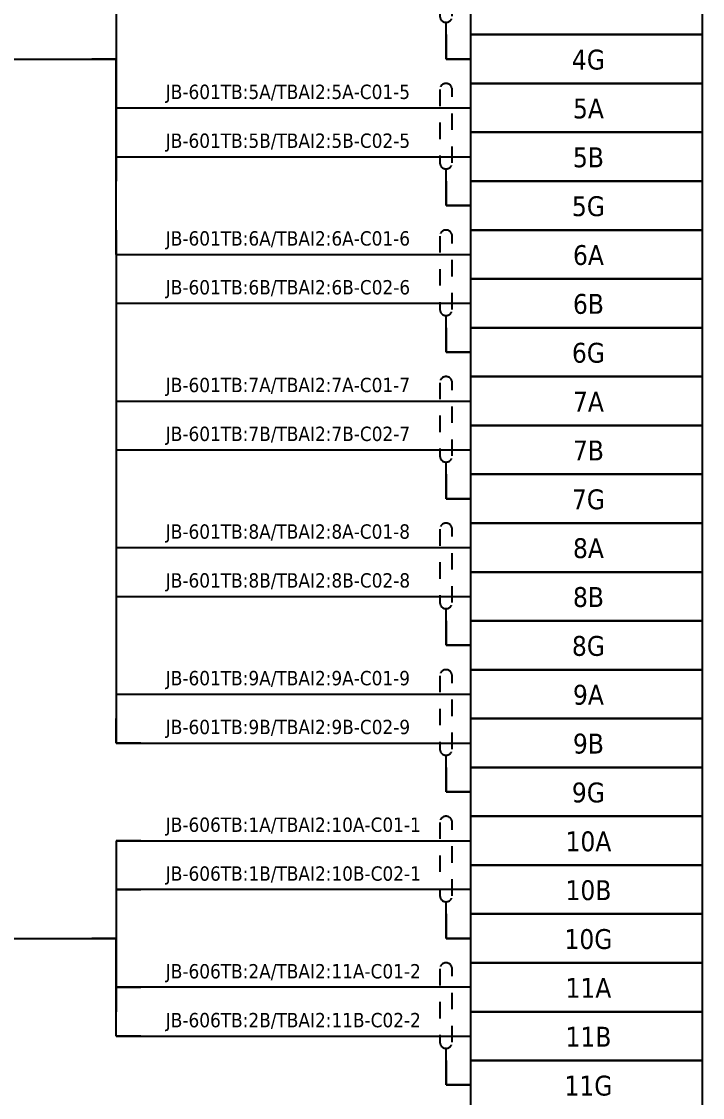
# Model space of a CAD drawing. Header units: millimetres. Extents: x 0 to 1792788, y -13 to 262234.
# Drawn here: x 151.2 to 207, y 116 to 204.1 of the extents above; entities that cross this region are included whole.
import ezdxf
from ezdxf.enums import TextEntityAlignment as Align

# ---------------------------------------------------------------- set-up
doc = ezdxf.new("R2010")
doc.units = ezdxf.units.MM
doc.linetypes.add('EPL_DASH', pattern=[1, 0.5, -0.5])
for name, color, linetype, lineweight in [('EPLAN300', 5, 'Continuous', 25), ('EPLAN311', 7, 'Continuous', 25), ('EPLAN314', 5, 'EPL_DASH', 25), ('EPLAN317', 7, 'Continuous', 25), ('EPLAN405', 7, 'Continuous', 25), ('EPLAN421', 5, 'Continuous', 35), ('EPLAN433', 251, 'Continuous', 35), ('EPLAN501', 7, 'Continuous', 35), ('EPLAN546', 1, 'Continuous', 25)]:
    doc.layers.add(name, color=color, linetype=linetype, lineweight=lineweight)
doc.styles.add('Tahoma', font='')
doc.styles.get('Tahoma').set_extended_font_data('Tahoma')

# ---------------------------------------------------------------- blocks, each defined once
blk = doc.blocks.new('EPLSYM_LibrarySPECIAL_en_US_Symbol427_Variant5_Placement1_32')
at = {"layer": 'EPLAN421', "color": 5, "style": 'Tahoma'}
for tag, p in [('17_20029[1]', (-0.9525, 3.335)), ('17_20029[2]', (20.0025, 3.335))]:
    blk.add_attdef(tag, text='', height=1.1739, dxfattribs=at).set_placement(p, align=Align.BOTTOM_RIGHT)
at = {"layer": 'EPLAN433', "color": 251, "style": 'Tahoma'}
blk.add_attdef('17_20406_1', text='', height=1.6254, dxfattribs=at).set_placement((0.9525, 1.5875), align=Align.BOTTOM_RIGHT)
blk.add_attdef('17_20406', text='', height=1.6254, dxfattribs=at).set_placement((0.9525, 1.5875), align=Align.BOTTOM_LEFT)
blk = doc.blocks.new('EPLSYM_LibrarySPECIAL_en_US_Symbol427_Variant5_Placement1_33')
at = {"layer": 'EPLAN421', "color": 5, "style": 'Tahoma'}
for tag, p in [('17_20029[1]', (-0.9525, 3.335)), ('17_20029[2]', (20.0025, 3.335))]:
    blk.add_attdef(tag, text='', height=1.1739, dxfattribs=at).set_placement(p, align=Align.BOTTOM_RIGHT)
at = {"layer": 'EPLAN433', "color": 251, "style": 'Tahoma'}
blk.add_attdef('17_20406_1', text='', height=1.6254, dxfattribs=at).set_placement((0.9525, 1.5875), align=Align.BOTTOM_RIGHT)
blk.add_attdef('17_20406', text='', height=1.6254, dxfattribs=at).set_placement((0.9525, 1.5875), align=Align.BOTTOM_LEFT)
blk = doc.blocks.new('EPLSYM_LibrarySPECIAL_en_US_Symbol427_Variant5_Placement1_34')
at = {"layer": 'EPLAN421', "color": 5, "style": 'Tahoma'}
for tag, p in [('17_20029[1]', (-0.9525, 3.335)), ('17_20029[2]', (20.0025, 3.335))]:
    blk.add_attdef(tag, text='', height=1.1739, dxfattribs=at).set_placement(p, align=Align.BOTTOM_RIGHT)
at = {"layer": 'EPLAN433', "color": 251, "style": 'Tahoma'}
blk.add_attdef('17_20406_1', text='', height=1.6254, dxfattribs=at).set_placement((0.9525, 1.5875), align=Align.BOTTOM_RIGHT)
blk.add_attdef('17_20406', text='', height=1.6254, dxfattribs=at).set_placement((0.9525, 1.5875), align=Align.BOTTOM_LEFT)
blk = doc.blocks.new('EPLSYM_LibrarySPECIAL_en_US_Symbol427_Variant5_Placement1_35')
at = {"layer": 'EPLAN421', "color": 5, "style": 'Tahoma'}
for tag, p in [('17_20029[1]', (-0.9525, 3.335)), ('17_20029[2]', (20.0025, 3.335))]:
    blk.add_attdef(tag, text='', height=1.1739, dxfattribs=at).set_placement(p, align=Align.BOTTOM_RIGHT)
at = {"layer": 'EPLAN433', "color": 251, "style": 'Tahoma'}
blk.add_attdef('17_20406_1', text='', height=1.6254, dxfattribs=at).set_placement((0.9525, 1.5875), align=Align.BOTTOM_RIGHT)
blk.add_attdef('17_20406', text='', height=1.6254, dxfattribs=at).set_placement((0.9525, 1.5875), align=Align.BOTTOM_LEFT)
blk = doc.blocks.new('EPLSYM_LibrarySPECIAL_en_US_Symbol427_Variant5_Placement1_36')
at = {"layer": 'EPLAN421', "color": 5, "style": 'Tahoma'}
for tag, p in [('17_20029[1]', (-0.9525, 3.335)), ('17_20029[2]', (20.0025, 3.335))]:
    blk.add_attdef(tag, text='', height=1.1739, dxfattribs=at).set_placement(p, align=Align.BOTTOM_RIGHT)
at = {"layer": 'EPLAN433', "color": 251, "style": 'Tahoma'}
blk.add_attdef('17_20406_1', text='', height=1.6254, dxfattribs=at).set_placement((0.9525, 1.5875), align=Align.BOTTOM_RIGHT)
blk.add_attdef('17_20406', text='', height=1.6254, dxfattribs=at).set_placement((0.9525, 1.5875), align=Align.BOTTOM_LEFT)
blk = doc.blocks.new('EPLSYM_LibrarySPECIAL_en_US_Symbol427_Variant5_Placement1_37')
at = {"layer": 'EPLAN421', "color": 5, "style": 'Tahoma'}
for tag, p in [('17_20029[1]', (-0.9525, 3.335)), ('17_20029[2]', (20.0025, 3.335))]:
    blk.add_attdef(tag, text='', height=1.1739, dxfattribs=at).set_placement(p, align=Align.BOTTOM_RIGHT)
at = {"layer": 'EPLAN433', "color": 251, "style": 'Tahoma'}
blk.add_attdef('17_20406_1', text='', height=1.6254, dxfattribs=at).set_placement((0.9525, 1.5875), align=Align.BOTTOM_RIGHT)
blk.add_attdef('17_20406', text='', height=1.6254, dxfattribs=at).set_placement((0.9525, 1.5875), align=Align.BOTTOM_LEFT)
blk = doc.blocks.new('EPLSYM_LibrarySPECIAL_en_US_Symbol427_Variant5_Placement1_38')
at = {"layer": 'EPLAN421', "color": 5, "style": 'Tahoma'}
for tag, p in [('17_20029[1]', (-0.9525, 3.335)), ('17_20029[2]', (20.0025, 3.335))]:
    blk.add_attdef(tag, text='', height=1.1739, dxfattribs=at).set_placement(p, align=Align.BOTTOM_RIGHT)
at = {"layer": 'EPLAN433', "color": 251, "style": 'Tahoma'}
blk.add_attdef('17_20406_1', text='', height=1.6254, dxfattribs=at).set_placement((0.9525, 1.5875), align=Align.BOTTOM_RIGHT)
blk.add_attdef('17_20406', text='', height=1.6254, dxfattribs=at).set_placement((0.9525, 1.5875), align=Align.BOTTOM_LEFT)
blk = doc.blocks.new('EPLSYM_LibrarySPECIAL_en_US_Symbol427_Variant5_Placement1_39')
at = {"layer": 'EPLAN421', "color": 5, "style": 'Tahoma'}
for tag, p in [('17_20029[1]', (-0.9525, 3.335)), ('17_20029[2]', (20.0025, 3.335))]:
    blk.add_attdef(tag, text='', height=1.1739, dxfattribs=at).set_placement(p, align=Align.BOTTOM_RIGHT)
at = {"layer": 'EPLAN433', "color": 251, "style": 'Tahoma'}
blk.add_attdef('17_20406_1', text='', height=1.6254, dxfattribs=at).set_placement((0.9525, 1.5875), align=Align.BOTTOM_RIGHT)
blk.add_attdef('17_20406', text='', height=1.6254, dxfattribs=at).set_placement((0.9525, 1.5875), align=Align.BOTTOM_LEFT)
blk = doc.blocks.new('EPLSYM_LibrarySPECIAL_en_US_Symbol427_Variant5_Placement1_40')
at = {"layer": 'EPLAN421', "color": 5, "style": 'Tahoma'}
for tag, p in [('17_20029[1]', (-0.9525, 3.335)), ('17_20029[2]', (20.0025, 3.335))]:
    blk.add_attdef(tag, text='', height=1.1739, dxfattribs=at).set_placement(p, align=Align.BOTTOM_RIGHT)
at = {"layer": 'EPLAN433', "color": 251, "style": 'Tahoma'}
blk.add_attdef('17_20406_1', text='', height=1.6254, dxfattribs=at).set_placement((0.9525, 1.5875), align=Align.BOTTOM_RIGHT)
blk.add_attdef('17_20406', text='', height=1.6254, dxfattribs=at).set_placement((0.9525, 1.5875), align=Align.BOTTOM_LEFT)
blk = doc.blocks.new('EPLSYM_LibrarySPECIAL_en_US_Symbol427_Variant5_Placement1_41')
at = {"layer": 'EPLAN421', "color": 5, "style": 'Tahoma'}
for tag, p in [('17_20029[1]', (-0.9525, 3.335)), ('17_20029[2]', (20.0025, 3.335))]:
    blk.add_attdef(tag, text='', height=1.1739, dxfattribs=at).set_placement(p, align=Align.BOTTOM_RIGHT)
at = {"layer": 'EPLAN433', "color": 251, "style": 'Tahoma'}
blk.add_attdef('17_20406_1', text='', height=1.6254, dxfattribs=at).set_placement((0.9525, 1.5875), align=Align.BOTTOM_RIGHT)
blk.add_attdef('17_20406', text='', height=1.6254, dxfattribs=at).set_placement((0.9525, 1.5875), align=Align.BOTTOM_LEFT)
blk = doc.blocks.new('EPLSYM_LibrarySPECIAL_en_US_Symbol427_Variant5_Placement1_42')
at = {"layer": 'EPLAN421', "color": 5, "style": 'Tahoma'}
for tag, p in [('17_20029[1]', (-0.9525, 3.335)), ('17_20029[2]', (20.0025, 3.335))]:
    blk.add_attdef(tag, text='', height=1.1739, dxfattribs=at).set_placement(p, align=Align.BOTTOM_RIGHT)
at = {"layer": 'EPLAN433', "color": 251, "style": 'Tahoma'}
blk.add_attdef('17_20406_1', text='', height=1.6254, dxfattribs=at).set_placement((0.9525, 1.5875), align=Align.BOTTOM_RIGHT)
blk.add_attdef('17_20406', text='', height=1.6254, dxfattribs=at).set_placement((0.9525, 1.5875), align=Align.BOTTOM_LEFT)
blk = doc.blocks.new('EPLSYM_LibrarySPECIAL_en_US_Symbol427_Variant5_Placement1_43')
at = {"layer": 'EPLAN421', "color": 5, "style": 'Tahoma'}
for tag, p in [('17_20029[1]', (-0.9525, 3.335)), ('17_20029[2]', (20.0025, 3.335))]:
    blk.add_attdef(tag, text='', height=1.1739, dxfattribs=at).set_placement(p, align=Align.BOTTOM_RIGHT)
at = {"layer": 'EPLAN433', "color": 251, "style": 'Tahoma'}
blk.add_attdef('17_20406_1', text='', height=1.6254, dxfattribs=at).set_placement((0.9525, 1.5875), align=Align.BOTTOM_RIGHT)
blk.add_attdef('17_20406', text='', height=1.6254, dxfattribs=at).set_placement((0.9525, 1.5875), align=Align.BOTTOM_LEFT)
blk = doc.blocks.new('EPLSYM_LibrarySPECIAL_en_US_Symbol427_Variant5_Placement1_44')
at = {"layer": 'EPLAN421', "color": 5, "style": 'Tahoma'}
for tag, p in [('17_20029[1]', (-0.9525, 3.335)), ('17_20029[2]', (20.0025, 3.335))]:
    blk.add_attdef(tag, text='', height=1.1739, dxfattribs=at).set_placement(p, align=Align.BOTTOM_RIGHT)
at = {"layer": 'EPLAN433', "color": 251, "style": 'Tahoma'}
blk.add_attdef('17_20406_1', text='', height=1.6254, dxfattribs=at).set_placement((0.9525, 1.5875), align=Align.BOTTOM_RIGHT)
blk.add_attdef('17_20406', text='', height=1.6254, dxfattribs=at).set_placement((0.9525, 1.5875), align=Align.BOTTOM_LEFT)
blk = doc.blocks.new('EPLSYM_LibrarySPECIAL_en_US_Symbol427_Variant5_Placement1_45')
at = {"layer": 'EPLAN421', "color": 5, "style": 'Tahoma'}
for tag, p in [('17_20029[1]', (-0.9525, 3.335)), ('17_20029[2]', (20.0025, 3.335))]:
    blk.add_attdef(tag, text='', height=1.1739, dxfattribs=at).set_placement(p, align=Align.BOTTOM_RIGHT)
at = {"layer": 'EPLAN433', "color": 251, "style": 'Tahoma'}
blk.add_attdef('17_20406_1', text='', height=1.6254, dxfattribs=at).set_placement((0.9525, 1.5875), align=Align.BOTTOM_RIGHT)
blk.add_attdef('17_20406', text='', height=1.6254, dxfattribs=at).set_placement((0.9525, 1.5875), align=Align.BOTTOM_LEFT)
blk = doc.blocks.new('EPLSYM_LibrarySPECIAL_en_US_Symbol427_Variant5_Placement1_58')
at = {"layer": 'EPLAN421', "color": 5, "style": 'Tahoma'}
for tag, p in [('17_20029[1]', (-0.9525, 3.335)), ('17_20029[2]', (20.0025, 3.335))]:
    blk.add_attdef(tag, text='', height=1.1739, dxfattribs=at).set_placement(p, align=Align.BOTTOM_RIGHT)
at = {"layer": 'EPLAN433', "color": 251, "style": 'Tahoma'}
blk.add_attdef('17_20406_1', text='', height=1.6254, dxfattribs=at).set_placement((0.9525, 1.5875), align=Align.BOTTOM_RIGHT)
blk.add_attdef('17_20406', text='', height=1.6254, dxfattribs=at).set_placement((0.9525, 1.5875), align=Align.BOTTOM_LEFT)
blk = doc.blocks.new('EPLSYM_LibrarySPECIAL_en_US_Symbol427_Variant5_Placement1_59')
at = {"layer": 'EPLAN421', "color": 5, "style": 'Tahoma'}
for tag, p in [('17_20029[1]', (-0.9525, 3.335)), ('17_20029[2]', (20.0025, 3.335))]:
    blk.add_attdef(tag, text='', height=1.1739, dxfattribs=at).set_placement(p, align=Align.BOTTOM_RIGHT)
at = {"layer": 'EPLAN433', "color": 251, "style": 'Tahoma'}
blk.add_attdef('17_20406_1', text='', height=1.6254, dxfattribs=at).set_placement((0.9525, 1.5875), align=Align.BOTTOM_RIGHT)
blk.add_attdef('17_20406', text='', height=1.6254, dxfattribs=at).set_placement((0.9525, 1.5875), align=Align.BOTTOM_LEFT)
blk = doc.blocks.new('EPLSYM_LibrarySPECIAL_en_US_Symbol427_Variant5_Placement1_60')
at = {"layer": 'EPLAN421', "color": 5, "style": 'Tahoma'}
for tag, p in [('17_20029[1]', (-0.9525, 3.335)), ('17_20029[2]', (20.0025, 3.335))]:
    blk.add_attdef(tag, text='', height=1.1739, dxfattribs=at).set_placement(p, align=Align.BOTTOM_RIGHT)
at = {"layer": 'EPLAN433', "color": 251, "style": 'Tahoma'}
blk.add_attdef('17_20406_1', text='', height=1.6254, dxfattribs=at).set_placement((0.9525, 1.5875), align=Align.BOTTOM_RIGHT)
blk.add_attdef('17_20406', text='', height=1.6254, dxfattribs=at).set_placement((0.9525, 1.5875), align=Align.BOTTOM_LEFT)
blk = doc.blocks.new('EPLSYM_LibrarySPECIAL_en_US_Symbol427_Variant5_Placement1_61')
at = {"layer": 'EPLAN421', "color": 5, "style": 'Tahoma'}
for tag, p in [('17_20029[1]', (-0.9525, 3.335)), ('17_20029[2]', (20.0025, 3.335))]:
    blk.add_attdef(tag, text='', height=1.1739, dxfattribs=at).set_placement(p, align=Align.BOTTOM_RIGHT)
at = {"layer": 'EPLAN433', "color": 251, "style": 'Tahoma'}
blk.add_attdef('17_20406_1', text='', height=1.6254, dxfattribs=at).set_placement((0.9525, 1.5875), align=Align.BOTTOM_RIGHT)
blk.add_attdef('17_20406', text='', height=1.6254, dxfattribs=at).set_placement((0.9525, 1.5875), align=Align.BOTTOM_LEFT)
blk = doc.blocks.new('EPLSYM_LibrarySPECIAL_en_US_Symbol427_Variant5_Placement1_62')
at = {"layer": 'EPLAN421', "color": 5, "style": 'Tahoma'}
for tag, p in [('17_20029[1]', (-0.9525, 3.335)), ('17_20029[2]', (20.0025, 3.335))]:
    blk.add_attdef(tag, text='', height=1.1739, dxfattribs=at).set_placement(p, align=Align.BOTTOM_RIGHT)
at = {"layer": 'EPLAN433', "color": 251, "style": 'Tahoma'}
blk.add_attdef('17_20406_1', text='', height=1.6254, dxfattribs=at).set_placement((0.9525, 1.5875), align=Align.BOTTOM_RIGHT)
blk.add_attdef('17_20406', text='', height=1.6254, dxfattribs=at).set_placement((0.9525, 1.5875), align=Align.BOTTOM_LEFT)
blk = doc.blocks.new('EPLSYM_LibrarySPECIAL_en_US_Symbol427_Variant5_Placement1_63')
at = {"layer": 'EPLAN421', "color": 5, "style": 'Tahoma'}
for tag, p in [('17_20029[1]', (-0.9525, 3.335)), ('17_20029[2]', (20.0025, 3.335))]:
    blk.add_attdef(tag, text='', height=1.1739, dxfattribs=at).set_placement(p, align=Align.BOTTOM_RIGHT)
at = {"layer": 'EPLAN433', "color": 251, "style": 'Tahoma'}
blk.add_attdef('17_20406_1', text='', height=1.6254, dxfattribs=at).set_placement((0.9525, 1.5875), align=Align.BOTTOM_RIGHT)
blk.add_attdef('17_20406', text='', height=1.6254, dxfattribs=at).set_placement((0.9525, 1.5875), align=Align.BOTTOM_LEFT)
blk = doc.blocks.new('EPLSYM_LibrarySPECIAL_en_US_Symbol427_Variant5_Placement1_64')
at = {"layer": 'EPLAN421', "color": 5, "style": 'Tahoma'}
for tag, p in [('17_20029[1]', (-0.9525, 3.335)), ('17_20029[2]', (20.0025, 3.335))]:
    blk.add_attdef(tag, text='', height=1.1739, dxfattribs=at).set_placement(p, align=Align.BOTTOM_RIGHT)
at = {"layer": 'EPLAN433', "color": 251, "style": 'Tahoma'}
blk.add_attdef('17_20406_1', text='', height=1.6254, dxfattribs=at).set_placement((0.9525, 1.5875), align=Align.BOTTOM_RIGHT)
blk.add_attdef('17_20406', text='', height=1.6254, dxfattribs=at).set_placement((0.9525, 1.5875), align=Align.BOTTOM_LEFT)
blk = doc.blocks.new('EPLSYM_LibrarySPECIAL_en_US_Symbol427_Variant5_Placement1_66')
at = {"layer": 'EPLAN421', "color": 5, "style": 'Tahoma'}
for tag, p in [('17_20029[1]', (-0.9525, 3.335)), ('17_20029[2]', (20.0025, 3.335))]:
    blk.add_attdef(tag, text='', height=1.1739, dxfattribs=at).set_placement(p, align=Align.BOTTOM_RIGHT)
at = {"layer": 'EPLAN433', "color": 251, "style": 'Tahoma'}
blk.add_attdef('17_20406_1', text='', height=1.6254, dxfattribs=at).set_placement((0.9525, 1.5875), align=Align.BOTTOM_RIGHT)
blk.add_attdef('17_20406', text='', height=1.6254, dxfattribs=at).set_placement((0.9525, 1.5875), align=Align.BOTTOM_LEFT)
blk = doc.blocks.new('EPLSYM_LibrarySPECIAL_Symbol5_Variant1_Placement1_15')
at = {"layer": 'EPLAN314', "ltscale": 2.7}
for p, q in [((-0.5, 6.5), (-0.5, 0.5)), ((0.5, 0.5), (0.5, 6.5))]:
    blk.add_line(p, q, dxfattribs=at)
for centre, start, end in [((0, 6.5), 0, 180), ((0, 0.5), 180, 0)]:
    blk.add_arc(centre, 0.5, start, end, dxfattribs=at)
blk = doc.blocks.new('EPLSYM_LibrarySPECIAL_Symbol5_Variant1_Placement1_16')
at = {"layer": 'EPLAN314', "ltscale": 2.7}
for p, q in [((-0.5, 6.5), (-0.5, 0.5)), ((0.5, 0.5), (0.5, 6.5))]:
    blk.add_line(p, q, dxfattribs=at)
for centre, start, end in [((0, 6.5), 0, 180), ((0, 0.5), 180, 0)]:
    blk.add_arc(centre, 0.5, start, end, dxfattribs=at)
blk = doc.blocks.new('EPLSYM_LibrarySPECIAL_Symbol5_Variant1_Placement1_17')
at = {"layer": 'EPLAN314', "ltscale": 2.7}
for p, q in [((-0.5, 6.5), (-0.5, 0.5)), ((0.5, 0.5), (0.5, 6.5))]:
    blk.add_line(p, q, dxfattribs=at)
for centre, start, end in [((0, 6.5), 0, 180), ((0, 0.5), 180, 0)]:
    blk.add_arc(centre, 0.5, start, end, dxfattribs=at)
blk = doc.blocks.new('EPLSYM_LibrarySPECIAL_Symbol5_Variant1_Placement1_18')
at = {"layer": 'EPLAN314', "ltscale": 2.7}
for p, q in [((-0.5, 6.5), (-0.5, 0.5)), ((0.5, 0.5), (0.5, 6.5))]:
    blk.add_line(p, q, dxfattribs=at)
for centre, start, end in [((0, 6.5), 0, 180), ((0, 0.5), 180, 0)]:
    blk.add_arc(centre, 0.5, start, end, dxfattribs=at)
blk = doc.blocks.new('EPLSYM_LibrarySPECIAL_Symbol5_Variant1_Placement1_19')
at = {"layer": 'EPLAN314', "ltscale": 2.7}
for p, q in [((-0.5, 6.5), (-0.5, 0.5)), ((0.5, 0.5), (0.5, 6.5))]:
    blk.add_line(p, q, dxfattribs=at)
for centre, start, end in [((0, 6.5), 0, 180), ((0, 0.5), 180, 0)]:
    blk.add_arc(centre, 0.5, start, end, dxfattribs=at)
blk = doc.blocks.new('EPLSYM_LibrarySPECIAL_Symbol5_Variant1_Placement1_20')
at = {"layer": 'EPLAN314', "ltscale": 2.7}
for p, q in [((-0.5, 6.5), (-0.5, 0.5)), ((0.5, 0.5), (0.5, 6.5))]:
    blk.add_line(p, q, dxfattribs=at)
for centre, start, end in [((0, 6.5), 0, 180), ((0, 0.5), 180, 0)]:
    blk.add_arc(centre, 0.5, start, end, dxfattribs=at)
blk = doc.blocks.new('EPLSYM_LibrarySPECIAL_Symbol5_Variant1_Placement1_21')
at = {"layer": 'EPLAN314', "ltscale": 2.7}
for p, q in [((-0.5, 6.5), (-0.5, 0.5)), ((0.5, 0.5), (0.5, 6.5))]:
    blk.add_line(p, q, dxfattribs=at)
for centre, start, end in [((0, 6.5), 0, 180), ((0, 0.5), 180, 0)]:
    blk.add_arc(centre, 0.5, start, end, dxfattribs=at)
blk = doc.blocks.new('EPLSYM_LibrarySPECIAL_Symbol5_Variant1_Placement1_22')
at = {"layer": 'EPLAN314', "ltscale": 2.7}
for p, q in [((-0.5, 6.5), (-0.5, 0.5)), ((0.5, 0.5), (0.5, 6.5))]:
    blk.add_line(p, q, dxfattribs=at)
for centre, start, end in [((0, 6.5), 0, 180), ((0, 0.5), 180, 0)]:
    blk.add_arc(centre, 0.5, start, end, dxfattribs=at)
blk = doc.blocks.new('EPLSYM_LibrarySPECIAL_Symbol308_Variant0_Placement0')
at = {"layer": 'EPLAN405', "color": 7, "style": 'Tahoma'}
for tag, p in [('17_31011', (1.5, 6.35)), ('17_31002', (1.5, 0.5))]:
    blk.add_attdef(tag, text='', height=1.174, dxfattribs=at).set_placement(p, align=Align.BOTTOM_LEFT)
for tag, p in [('17_31004', (1.5, 4.4)), ('17_31003', (1.5, 2.45))]:
    blk.add_attdef(tag, p, '', height=1.174, dxfattribs=at)

msp = doc.modelspace()

# ---------------------------------------------------------------- linework, layer by layer
at = {"layer": 'EPLAN300', "lineweight": 25, "ltscale": 4}
for points in [[(188, 203), (207, 203), (207, 207), (188, 207)], [(188, 195), (207, 195), (207, 199), (188, 199)], [(188, 191), (207, 191), (207, 195), (188, 195)], [(188, 183), (207, 183), (207, 187), (188, 187)], [(188, 179), (207, 179), (207, 183), (188, 183)], [(188, 171), (207, 171), (207, 175), (188, 175)], [(188, 167), (207, 167), (207, 171), (188, 171)], [(188, 159), (207, 159), (207, 163), (188, 163)], [(188, 155), (207, 155), (207, 159), (188, 159)], [(188, 147), (207, 147), (207, 151), (188, 151)], [(188, 143), (207, 143), (207, 147), (188, 147)], [(188, 135), (207, 135), (207, 139), (188, 139)], [(188, 131), (207, 131), (207, 135), (188, 135)], [(188, 123), (207, 123), (207, 127), (188, 127)], [(188, 119), (207, 119), (207, 123), (188, 123)]]:
    msp.add_lwpolyline(points, close=True, dxfattribs=at)
at = {"layer": 'EPLAN300', "color": 3, "lineweight": 25, "ltscale": 4}
for points in [[(188, 199), (207, 199), (207, 203), (188, 203)], [(188, 187), (207, 187), (207, 191), (188, 191)], [(188, 175), (207, 175), (207, 179), (188, 179)], [(188, 163), (207, 163), (207, 167), (188, 167)], [(188, 151), (207, 151), (207, 155), (188, 155)], [(188, 139), (207, 139), (207, 143), (188, 143)], [(188, 127), (207, 127), (207, 131), (188, 131)], [(188, 115), (207, 115), (207, 119), (188, 119)]]:
    msp.add_lwpolyline(points, close=True, dxfattribs=at)
at = {"layer": 'EPLAN311', "color": 1, "linetype": 'Continuous', "lineweight": 25, "ltscale": 4}
for p, q in [((186, 203), (186, 201)), ((186, 201), (188, 201)), ((186, 191), (186, 189)), ((186, 189), (188, 189)), ((186, 179), (186, 177)), ((186, 177), (188, 177)), ((186, 167), (186, 165)), ((186, 165), (188, 165)), ((186, 155), (186, 153)), ((186, 153), (188, 153)), ((186, 143), (186, 141)), ((186, 141), (188, 141)), ((186, 131), (186, 129)), ((186, 129), (188, 129)), ((186, 119), (186, 117)), ((186, 117), (188, 117))]:
    msp.add_line(p, q, dxfattribs=at)
at = {"layer": 'EPLAN311', "color": 7, "ltscale": 4}
for p, q in [((159, 197), (188, 197)), ((159, 193), (188, 193)), ((159, 185), (188, 185)), ((159, 181), (188, 181)), ((159, 173), (188, 173)), ((159, 169), (188, 169)), ((159, 161), (188, 161)), ((159, 157), (188, 157)), ((159, 149), (188, 149)), ((159, 145), (188, 145)), ((159, 137), (188, 137)), ((188, 133), (159, 133)), ((188, 125), (159, 125)), ((159, 121), (188, 121))]:
    msp.add_line(p, q, dxfattribs=at)
at = {"layer": 'EPLAN311', "ltscale": 4}
for p, q in [((159, 197), (161, 197)), ((159, 193), (161, 193)), ((159, 185), (161, 185)), ((159, 181), (161, 181)), ((159, 173), (161, 173)), ((159, 169), (161, 169)), ((159, 161), (161, 161)), ((159, 157), (161, 157)), ((159, 149), (161, 149)), ((161, 145), (159, 145)), ((161, 137), (159, 137)), ((159, 133), (161, 133)), ((159, 125), (161, 125)), ((161, 121), (159, 121))]:
    msp.add_line(p, q, dxfattribs=at)
at = {"layer": 'EPLAN317', "lineweight": 25, "ltscale": 4}
for p, q in [((159, 207), (159, 203)), ((159, 205), (159, 201)), ((159, 203), (159, 199)), ((128, 201), (159, 201)), ((159, 201), (157, 201)), ((159, 197), (159, 201)), ((159, 199), (159, 195)), ((159, 193), (159, 197)), ((159, 195), (159, 191)), ((159, 185), (159, 193)), ((159, 187), (159, 183)), ((159, 185), (159, 181)), ((159, 183), (159, 179)), ((159, 181), (159, 173)), ((159, 175), (159, 171)), ((159, 173), (159, 169)), ((159, 171), (159, 167)), ((159, 169), (159, 161)), ((159, 163), (159, 159)), ((159, 161), (159, 157)), ((159, 159), (159, 155)), ((159, 157), (159, 149)), ((159, 151), (159, 147)), ((159, 149), (159, 145)), ((159, 145), (159, 147)), ((159, 137), (159, 133)), ((159, 137), (159, 135)), ((159, 135), (159, 131)), ((159, 133), (159, 129)), ((159, 131), (159, 127)), ((128, 129), (159, 129)), ((159, 129), (157, 129)), ((159, 125), (159, 129)), ((159, 127), (159, 123)), ((159, 121), (159, 125)), ((159, 121), (159, 123))]:
    msp.add_line(p, q, dxfattribs=at)
at = {"layer": 'EPLAN546', "ltscale": 4}
for p, q in [((186, 201), (186, 204)), ((188, 201), (186, 201)), ((186, 189), (186, 192)), ((188, 189), (186, 189)), ((186, 177), (186, 180)), ((188, 177), (186, 177)), ((186, 165), (186, 168)), ((188, 165), (186, 165)), ((186, 153), (186, 156)), ((188, 153), (186, 153)), ((186, 141), (186, 144)), ((188, 141), (186, 141)), ((186, 129), (186, 132)), ((188, 129), (186, 129)), ((186, 117), (186, 120)), ((188, 117), (186, 117))]:
    msp.add_line(p, q, dxfattribs=at)

# ---------------------------------------------------------------- block references
for name, p in [('EPLSYM_LibrarySPECIAL_Symbol5_Variant1_Placement1_15', (186, 204)), ('EPLSYM_LibrarySPECIAL_Symbol5_Variant1_Placement1_16', (186, 192)), ('EPLSYM_LibrarySPECIAL_Symbol5_Variant1_Placement1_17', (186, 180)), ('EPLSYM_LibrarySPECIAL_Symbol5_Variant1_Placement1_18', (186, 168)), ('EPLSYM_LibrarySPECIAL_Symbol5_Variant1_Placement1_19', (186, 156)), ('EPLSYM_LibrarySPECIAL_Symbol5_Variant1_Placement1_20', (186, 144)), ('EPLSYM_LibrarySPECIAL_Symbol5_Variant1_Placement1_21', (186, 132)), ('EPLSYM_LibrarySPECIAL_Symbol5_Variant1_Placement1_22', (186, 120))]:
    msp.add_blockref(name, p)
ref = msp.add_blockref('EPLSYM_LibrarySPECIAL_en_US_Symbol427_Variant5_Placement1_58', (188, 201))
ref.add_attrib('17_20011', '4G', dxfattribs={"layer": 'EPLAN501', "color": 7, "height": 1.6254, "style": 'Tahoma'}).set_placement((197.661, 199.65), align=Align.BOTTOM_CENTER)
ref = msp.add_blockref('EPLSYM_LibrarySPECIAL_Symbol308_Variant0_Placement0', (163, 197))
ref.add_attrib('17_31011', 'JB-601TB:5A/TBAI2:5A-C01-5', dxfattribs={"layer": 'EPLAN405', "color": 7, "height": 1.1739, "style": 'Tahoma'}).set_placement((163.055, 197.374), align=Align.BOTTOM_LEFT)
ref = msp.add_blockref('EPLSYM_LibrarySPECIAL_en_US_Symbol427_Variant5_Placement1_32', (188, 197))
ref.add_attrib('17_20011', '5A', dxfattribs={"layer": 'EPLAN501', "color": 7, "height": 1.6254, "style": 'Tahoma'}).set_placement((197.661, 195.65), align=Align.BOTTOM_CENTER)
ref = msp.add_blockref('EPLSYM_LibrarySPECIAL_Symbol308_Variant0_Placement0', (163, 193))
ref.add_attrib('17_31011', 'JB-601TB:5B/TBAI2:5B-C02-5', dxfattribs={"layer": 'EPLAN405', "color": 7, "height": 1.1739, "style": 'Tahoma'}).set_placement((163.055, 193.374), align=Align.BOTTOM_LEFT)
ref = msp.add_blockref('EPLSYM_LibrarySPECIAL_en_US_Symbol427_Variant5_Placement1_33', (188, 193))
ref.add_attrib('17_20011', '5B', dxfattribs={"layer": 'EPLAN501', "color": 7, "height": 1.6254, "style": 'Tahoma'}).set_placement((197.661, 191.65), align=Align.BOTTOM_CENTER)
ref = msp.add_blockref('EPLSYM_LibrarySPECIAL_en_US_Symbol427_Variant5_Placement1_59', (188, 189))
ref.add_attrib('17_20011', '5G', dxfattribs={"layer": 'EPLAN501', "color": 7, "height": 1.6254, "style": 'Tahoma'}).set_placement((197.661, 187.65), align=Align.BOTTOM_CENTER)
ref = msp.add_blockref('EPLSYM_LibrarySPECIAL_Symbol308_Variant0_Placement0', (163, 185))
ref.add_attrib('17_31011', 'JB-601TB:6A/TBAI2:6A-C01-6', dxfattribs={"layer": 'EPLAN405', "color": 7, "height": 1.1739, "style": 'Tahoma'}).set_placement((163.055, 185.374), align=Align.BOTTOM_LEFT)
ref = msp.add_blockref('EPLSYM_LibrarySPECIAL_en_US_Symbol427_Variant5_Placement1_34', (188, 185))
ref.add_attrib('17_20011', '6A', dxfattribs={"layer": 'EPLAN501', "color": 7, "height": 1.6254, "style": 'Tahoma'}).set_placement((197.661, 183.65), align=Align.BOTTOM_CENTER)
ref = msp.add_blockref('EPLSYM_LibrarySPECIAL_Symbol308_Variant0_Placement0', (163, 181))
ref.add_attrib('17_31011', 'JB-601TB:6B/TBAI2:6B-C02-6', dxfattribs={"layer": 'EPLAN405', "color": 7, "height": 1.1739, "style": 'Tahoma'}).set_placement((163.055, 181.374), align=Align.BOTTOM_LEFT)
ref = msp.add_blockref('EPLSYM_LibrarySPECIAL_en_US_Symbol427_Variant5_Placement1_35', (188, 181))
ref.add_attrib('17_20011', '6B', dxfattribs={"layer": 'EPLAN501', "color": 7, "height": 1.6254, "style": 'Tahoma'}).set_placement((197.661, 179.65), align=Align.BOTTOM_CENTER)
ref = msp.add_blockref('EPLSYM_LibrarySPECIAL_en_US_Symbol427_Variant5_Placement1_60', (188, 177))
ref.add_attrib('17_20011', '6G', dxfattribs={"layer": 'EPLAN501', "color": 7, "height": 1.6254, "style": 'Tahoma'}).set_placement((197.661, 175.65), align=Align.BOTTOM_CENTER)
ref = msp.add_blockref('EPLSYM_LibrarySPECIAL_Symbol308_Variant0_Placement0', (163, 173))
ref.add_attrib('17_31011', 'JB-601TB:7A/TBAI2:7A-C01-7', dxfattribs={"layer": 'EPLAN405', "color": 7, "height": 1.1739, "style": 'Tahoma'}).set_placement((163.055, 173.374), align=Align.BOTTOM_LEFT)
ref = msp.add_blockref('EPLSYM_LibrarySPECIAL_en_US_Symbol427_Variant5_Placement1_36', (188, 173))
ref.add_attrib('17_20011', '7A', dxfattribs={"layer": 'EPLAN501', "color": 7, "height": 1.6254, "style": 'Tahoma'}).set_placement((197.661, 171.65), align=Align.BOTTOM_CENTER)
ref = msp.add_blockref('EPLSYM_LibrarySPECIAL_Symbol308_Variant0_Placement0', (163, 169))
ref.add_attrib('17_31011', 'JB-601TB:7B/TBAI2:7B-C02-7', dxfattribs={"layer": 'EPLAN405', "color": 7, "height": 1.1739, "style": 'Tahoma'}).set_placement((163.055, 169.374), align=Align.BOTTOM_LEFT)
ref = msp.add_blockref('EPLSYM_LibrarySPECIAL_en_US_Symbol427_Variant5_Placement1_37', (188, 169))
ref.add_attrib('17_20011', '7B', dxfattribs={"layer": 'EPLAN501', "color": 7, "height": 1.6254, "style": 'Tahoma'}).set_placement((197.661, 167.65), align=Align.BOTTOM_CENTER)
ref = msp.add_blockref('EPLSYM_LibrarySPECIAL_en_US_Symbol427_Variant5_Placement1_61', (188, 165))
ref.add_attrib('17_20011', '7G', dxfattribs={"layer": 'EPLAN501', "color": 7, "height": 1.6254, "style": 'Tahoma'}).set_placement((197.661, 163.65), align=Align.BOTTOM_CENTER)
ref = msp.add_blockref('EPLSYM_LibrarySPECIAL_Symbol308_Variant0_Placement0', (163, 161))
ref.add_attrib('17_31011', 'JB-601TB:8A/TBAI2:8A-C01-8', dxfattribs={"layer": 'EPLAN405', "color": 7, "height": 1.1739, "style": 'Tahoma'}).set_placement((163.055, 161.374), align=Align.BOTTOM_LEFT)
ref = msp.add_blockref('EPLSYM_LibrarySPECIAL_en_US_Symbol427_Variant5_Placement1_38', (188, 161))
ref.add_attrib('17_20011', '8A', dxfattribs={"layer": 'EPLAN501', "color": 7, "height": 1.6254, "style": 'Tahoma'}).set_placement((197.661, 159.65), align=Align.BOTTOM_CENTER)
ref = msp.add_blockref('EPLSYM_LibrarySPECIAL_Symbol308_Variant0_Placement0', (163, 157))
ref.add_attrib('17_31011', 'JB-601TB:8B/TBAI2:8B-C02-8', dxfattribs={"layer": 'EPLAN405', "color": 7, "height": 1.1739, "style": 'Tahoma'}).set_placement((163.055, 157.374), align=Align.BOTTOM_LEFT)
ref = msp.add_blockref('EPLSYM_LibrarySPECIAL_en_US_Symbol427_Variant5_Placement1_39', (188, 157))
ref.add_attrib('17_20011', '8B', dxfattribs={"layer": 'EPLAN501', "color": 7, "height": 1.6254, "style": 'Tahoma'}).set_placement((197.661, 155.65), align=Align.BOTTOM_CENTER)
ref = msp.add_blockref('EPLSYM_LibrarySPECIAL_en_US_Symbol427_Variant5_Placement1_62', (188, 153))
ref.add_attrib('17_20011', '8G', dxfattribs={"layer": 'EPLAN501', "color": 7, "height": 1.6254, "style": 'Tahoma'}).set_placement((197.661, 151.65), align=Align.BOTTOM_CENTER)
ref = msp.add_blockref('EPLSYM_LibrarySPECIAL_Symbol308_Variant0_Placement0', (163, 149))
ref.add_attrib('17_31011', 'JB-601TB:9A/TBAI2:9A-C01-9', dxfattribs={"layer": 'EPLAN405', "color": 7, "height": 1.1739, "style": 'Tahoma'}).set_placement((163.055, 149.374), align=Align.BOTTOM_LEFT)
ref = msp.add_blockref('EPLSYM_LibrarySPECIAL_en_US_Symbol427_Variant5_Placement1_40', (188, 149))
ref.add_attrib('17_20011', '9A', dxfattribs={"layer": 'EPLAN501', "color": 7, "height": 1.6254, "style": 'Tahoma'}).set_placement((197.661, 147.65), align=Align.BOTTOM_CENTER)
ref = msp.add_blockref('EPLSYM_LibrarySPECIAL_Symbol308_Variant0_Placement0', (163, 145))
ref.add_attrib('17_31011', 'JB-601TB:9B/TBAI2:9B-C02-9', dxfattribs={"layer": 'EPLAN405', "color": 7, "height": 1.1739, "style": 'Tahoma'}).set_placement((163.055, 145.374), align=Align.BOTTOM_LEFT)
ref = msp.add_blockref('EPLSYM_LibrarySPECIAL_en_US_Symbol427_Variant5_Placement1_41', (188, 145))
ref.add_attrib('17_20011', '9B', dxfattribs={"layer": 'EPLAN501', "color": 7, "height": 1.6254, "style": 'Tahoma'}).set_placement((197.661, 143.65), align=Align.BOTTOM_CENTER)
ref = msp.add_blockref('EPLSYM_LibrarySPECIAL_en_US_Symbol427_Variant5_Placement1_63', (188, 141))
ref.add_attrib('17_20011', '9G', dxfattribs={"layer": 'EPLAN501', "color": 7, "height": 1.6254, "style": 'Tahoma'}).set_placement((197.661, 139.65), align=Align.BOTTOM_CENTER)
ref = msp.add_blockref('EPLSYM_LibrarySPECIAL_Symbol308_Variant0_Placement0', (163, 137))
ref.add_attrib('17_31011', 'JB-606TB:1A/TBAI2:10A-C01-1', dxfattribs={"layer": 'EPLAN405', "color": 7, "height": 1.1739, "style": 'Tahoma'}).set_placement((163.055, 137.374), align=Align.BOTTOM_LEFT)
ref = msp.add_blockref('EPLSYM_LibrarySPECIAL_en_US_Symbol427_Variant5_Placement1_42', (188, 137))
ref.add_attrib('17_20011', '10A', dxfattribs={"layer": 'EPLAN501', "color": 7, "height": 1.6254, "style": 'Tahoma'}).set_placement((197.661, 135.65), align=Align.BOTTOM_CENTER)
ref = msp.add_blockref('EPLSYM_LibrarySPECIAL_Symbol308_Variant0_Placement0', (163, 133))
ref.add_attrib('17_31011', 'JB-606TB:1B/TBAI2:10B-C02-1', dxfattribs={"layer": 'EPLAN405', "color": 7, "height": 1.1739, "style": 'Tahoma'}).set_placement((163.055, 133.374), align=Align.BOTTOM_LEFT)
ref = msp.add_blockref('EPLSYM_LibrarySPECIAL_en_US_Symbol427_Variant5_Placement1_43', (188, 133))
ref.add_attrib('17_20011', '10B', dxfattribs={"layer": 'EPLAN501', "color": 7, "height": 1.6254, "style": 'Tahoma'}).set_placement((197.661, 131.65), align=Align.BOTTOM_CENTER)
ref = msp.add_blockref('EPLSYM_LibrarySPECIAL_en_US_Symbol427_Variant5_Placement1_64', (188, 129))
ref.add_attrib('17_20011', '10G', dxfattribs={"layer": 'EPLAN501', "color": 7, "height": 1.6254, "style": 'Tahoma'}).set_placement((197.661, 127.65), align=Align.BOTTOM_CENTER)
ref = msp.add_blockref('EPLSYM_LibrarySPECIAL_Symbol308_Variant0_Placement0', (163, 125))
ref.add_attrib('17_31011', 'JB-606TB:2A/TBAI2:11A-C01-2', dxfattribs={"layer": 'EPLAN405', "color": 7, "height": 1.1739, "style": 'Tahoma'}).set_placement((163.055, 125.374), align=Align.BOTTOM_LEFT)
ref = msp.add_blockref('EPLSYM_LibrarySPECIAL_en_US_Symbol427_Variant5_Placement1_44', (188, 125))
ref.add_attrib('17_20011', '11A', dxfattribs={"layer": 'EPLAN501', "color": 7, "height": 1.6254, "style": 'Tahoma'}).set_placement((197.661, 123.65), align=Align.BOTTOM_CENTER)
ref = msp.add_blockref('EPLSYM_LibrarySPECIAL_Symbol308_Variant0_Placement0', (163, 121))
ref.add_attrib('17_31011', 'JB-606TB:2B/TBAI2:11B-C02-2', dxfattribs={"layer": 'EPLAN405', "color": 7, "height": 1.1739, "style": 'Tahoma'}).set_placement((163.055, 121.374), align=Align.BOTTOM_LEFT)
ref = msp.add_blockref('EPLSYM_LibrarySPECIAL_en_US_Symbol427_Variant5_Placement1_45', (188, 121))
ref.add_attrib('17_20011', '11B', dxfattribs={"layer": 'EPLAN501', "color": 7, "height": 1.6254, "style": 'Tahoma'}).set_placement((197.661, 119.65), align=Align.BOTTOM_CENTER)
ref = msp.add_blockref('EPLSYM_LibrarySPECIAL_en_US_Symbol427_Variant5_Placement1_66', (188, 117))
ref.add_attrib('17_20011', '11G', dxfattribs={"layer": 'EPLAN501', "color": 7, "height": 1.6254, "style": 'Tahoma'}).set_placement((197.661, 115.65), align=Align.BOTTOM_CENTER)

doc.saveas('drawing.dxf')
